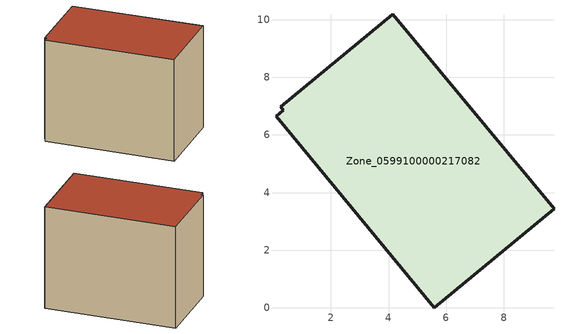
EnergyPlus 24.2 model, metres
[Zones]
Zone_0599100000217082
 floor ground (C_G): 0.35,6.86 0.26,6.98 4.15,10.19 9.74,3.44 5.58,0 0.09,6.65 z0
 wall outside (C_F): 5.58,0 9.74,3.44 4.15,10.19 0.26,6.98 0.35,6.86 0.09,6.65 5.58,0 z0:7
 roof outside (C_R): 0.35,6.86 0.09,6.65 5.58,0 9.74,3.44 4.15,10.19 0.26,6.98 z7
[BUILDING]
Pand.0599100000217082: North Axis=0; Terrain=City; Loads Convergence Tolerance Value=0.04; Temperature Convergence Tolerance Value=0.4; Solar Distribution=FullExterior; Maximum Number of Warmup Days=25; Minimum Number of Warmup Days=1
[Site:Location]
Rotterdam.The.Hague.AP_ZH_NLD Design_Conditions: Latitude=51.96; Longitude=4.45; Time Zone=1; Elevation=-4.5
[SITE:GROUNDTEMPERATURE:BUILDINGSURFACE]
18, 18, 18, 18, 18, 18, 18, 18, 18, 18, 18, 18
[MATERIAL] Thermal Absorptance=0.9; Solar Absorptance=0.7; Visible Absorptance=0.7
Name | Roughness | Thickness | Conductivity | Density | Specific Heat
G.TI.1946 | MediumSmooth | 0.15 | 1 | 540 | 1210
F.TI.1946 | Rough | 0.3 | 0.857143 | 1920 | 840
R.TI.1946 | MediumRough | 0.2 | 0.1 | 1500 | 1000
[CONSTRUCTION]
C_G: G.TI.1946
C_F: F.TI.1946
C_R: R.TI.1946
[ZONE]
Zone_0599100000217082: Type=1; Multiplier=1; Ceiling Height=Autocalculate; Volume=Autocalculate; Floor Area=autocalculate; Part of Total Floor Area=Yes
[ZONEINFILTRATION:DESIGNFLOWRATE]
Infil_Zone_0599100000217082: Zone or ZoneList or Space or SpaceList=Zone_0599100000217082; Schedule=AlwaysOn; Design Flow Rate Calculation Method=Flow/Area; Flow Rate per Floor Area=0.003; Constant Term Coefficient=1; Temperature Term Coefficient=0; Velocity Term Coefficient=0; Velocity Squared Term Coefficient=0
[HVACTEMPLATE:ZONE:IDEALLOADSAIRSYSTEM]
Zone_0599100000217082: Maximum Heating Supply Air Temperature=50; Minimum Cooling Supply Air Temperature=13; Maximum Heating Supply Air Humidity Ratio=0.0156; Minimum Cooling Supply Air Humidity Ratio=0.0077; Heating Limit=NoLimit; Cooling Limit=NoLimit; Dehumidification Control Type=ConstantSensibleHeatRatio; Cooling Sensible Heat Ratio=0.7; Dehumidification Setpoint=60; Humidification Control Type=None; Humidification Setpoint=30; Outdoor Air Method=None; Outdoor Air Flow Rate per Person=0.00944; Outdoor Air Flow Rate per Zone Floor Area=0; Outdoor Air Flow Rate per Zone=0; Demand Controlled Ventilation Type=None; Outdoor Air Economizer Type=NoEconomizer; Heat Recovery Type=None; Sensible Heat Recovery Effectiveness=0.7; Latent Heat Recovery Effectiveness=0.65
[ZONECONTROL:THERMOSTAT]
ThermostatControl_Zone_0599100000217082: Zone or ZoneList=Zone_0599100000217082; Control Type Schedule=DualSetpointControlType; Control 1=Thermostat_Zone_0599100000217082; Temperature Difference Between Cutout And Setpoint=0
[THERMOSTATSETPOINT:DUALSETPOINT]
Thermostat_Zone_0599100000217082: Heating Setpoint Temperature Schedule=HeatingSetpoint_Zone_0599100000217082; Cooling Setpoint Temperature Schedule=CoolingSetpoint_Zone_0599100000217082
[SCHEDULE:COMPACT]
HeatingSetpoint_Zone_0599100000217082: Through: 12/31, For: AllDays, Until: 24:00, 21
CoolingSetpoint_Zone_0599100000217082: Through: 12/31, For: AllDays, Until: 24:00, 24
DualSetpointControlType: Through: 12/31, For: AllDays, Until: 24:00, 4
AlwaysOn: Through: 12/31, For: AllDays, Until: 24:00, 1
